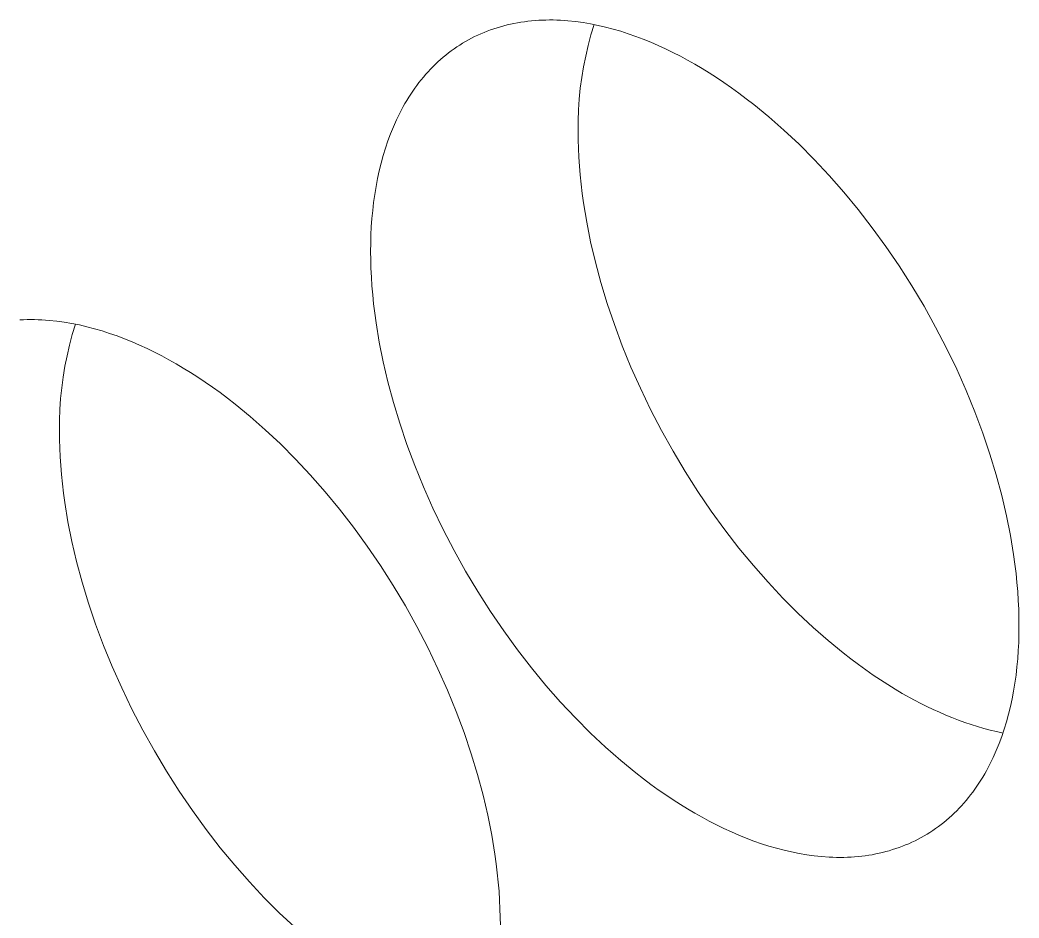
# Model space of a CAD drawing. Header units: millimetres. Extents: x 8434 to 10928, y 788 to 2545.
# Drawn here: x 10717.69 to 10729.25, y 2506.53 to 2516.93 of the extents above; entities that cross this region are included whole.
import ezdxf

# ---------------------------------------------------------------- set-up
doc = ezdxf.new("R2010")
doc.units = ezdxf.units.MM
doc.layers.add('ZANO_R', color=7, linetype='Continuous', lineweight=0)

msp = doc.modelspace()

# ---------------------------------------------------------------- linework, layer by layer
at = {"layer": 'ZANO_R'}
for p, q in [((10723.249, 2516.85), (10723.288, 2516.861)), ((10723.288, 2516.861), (10723.327, 2516.871)), ((10723.327, 2516.871), (10723.367, 2516.88)), ((10723.367, 2516.88), (10723.406, 2516.888)), ((10723.406, 2516.888), (10723.447, 2516.896)), ((10723.447, 2516.896), (10723.487, 2516.902)), ((10723.487, 2516.902), (10723.528, 2516.908)), ((10723.528, 2516.908), (10723.568, 2516.913)), ((10723.568, 2516.913), (10723.61, 2516.918)), ((10723.61, 2516.918), (10723.651, 2516.921)), ((10723.651, 2516.921), (10723.693, 2516.924)), ((10723.693, 2516.924), (10723.734, 2516.926)), ((10723.734, 2516.926), (10723.776, 2516.927)), ((10723.776, 2516.927), (10723.819, 2516.928)), ((10723.819, 2516.928), (10723.861, 2516.928)), ((10723.861, 2516.928), (10723.904, 2516.926)), ((10723.904, 2516.926), (10723.946, 2516.925)), ((10723.946, 2516.925), (10724.032, 2516.919)), ((10724.032, 2516.919), (10724.119, 2516.91)), ((10724.119, 2516.91), (10724.206, 2516.898)), ((10724.206, 2516.898), (10724.293, 2516.883)), ((10724.293, 2516.883), (10724.38, 2516.866)), ((10724.335, 2516.875), (10724.298, 2516.755)), ((10724.38, 2516.866), (10724.468, 2516.845)), ((10722.951, 2516.735), (10722.987, 2516.752)), ((10722.987, 2516.752), (10723.023, 2516.769)), ((10723.023, 2516.769), (10723.06, 2516.784)), ((10723.06, 2516.784), (10723.097, 2516.799)), ((10723.097, 2516.799), (10723.135, 2516.813)), ((10723.135, 2516.813), (10723.172, 2516.826)), ((10723.172, 2516.826), (10723.211, 2516.838)), ((10723.211, 2516.838), (10723.249, 2516.85)), ((10724.298, 2516.755), (10724.266, 2516.633)), ((10724.468, 2516.845), (10724.555, 2516.822)), ((10724.555, 2516.822), (10724.643, 2516.797)), ((10724.643, 2516.797), (10724.73, 2516.769)), ((10724.73, 2516.769), (10724.817, 2516.738)), ((10722.745, 2516.616), (10722.779, 2516.638)), ((10722.779, 2516.638), (10722.812, 2516.659)), ((10722.812, 2516.659), (10722.846, 2516.679)), ((10722.846, 2516.679), (10722.881, 2516.699)), ((10722.881, 2516.699), (10722.916, 2516.717)), ((10722.916, 2516.717), (10722.951, 2516.735)), ((10724.266, 2516.633), (10724.237, 2516.511)), ((10724.817, 2516.738), (10724.904, 2516.705)), ((10724.904, 2516.705), (10724.991, 2516.67)), ((10724.991, 2516.67), (10725.077, 2516.633)), ((10725.077, 2516.633), (10725.163, 2516.593)), ((10722.586, 2516.496), (10722.617, 2516.522)), ((10722.617, 2516.522), (10722.649, 2516.547)), ((10722.649, 2516.547), (10722.68, 2516.571)), ((10722.68, 2516.571), (10722.713, 2516.594)), ((10722.713, 2516.594), (10722.745, 2516.616)), ((10725.163, 2516.593), (10725.248, 2516.552)), ((10725.248, 2516.552), (10725.333, 2516.509)), ((10722.468, 2516.387), (10722.497, 2516.416)), ((10722.497, 2516.416), (10722.526, 2516.443)), ((10722.526, 2516.443), (10722.556, 2516.47)), ((10722.556, 2516.47), (10722.586, 2516.496)), ((10724.237, 2516.511), (10724.213, 2516.387)), ((10725.333, 2516.509), (10725.417, 2516.463)), ((10725.417, 2516.463), (10725.5, 2516.416)), ((10725.5, 2516.416), (10725.584, 2516.367)), ((10722.359, 2516.268), (10722.385, 2516.299)), ((10722.385, 2516.299), (10722.413, 2516.329)), ((10722.413, 2516.329), (10722.44, 2516.359)), ((10722.44, 2516.359), (10722.468, 2516.387)), ((10724.213, 2516.387), (10724.192, 2516.263)), ((10725.584, 2516.367), (10725.668, 2516.315)), ((10725.668, 2516.315), (10725.753, 2516.261)), ((10722.258, 2516.138), (10722.282, 2516.171)), ((10722.282, 2516.171), (10722.307, 2516.204)), ((10722.307, 2516.204), (10722.333, 2516.236)), ((10722.333, 2516.236), (10722.359, 2516.268)), ((10724.192, 2516.263), (10724.175, 2516.138)), ((10725.753, 2516.261), (10725.838, 2516.204)), ((10725.838, 2516.204), (10725.924, 2516.144)), ((10722.188, 2516.034), (10722.211, 2516.069)), ((10722.211, 2516.069), (10722.234, 2516.103)), ((10722.234, 2516.103), (10722.258, 2516.138)), ((10724.175, 2516.138), (10724.163, 2516.013)), ((10725.924, 2516.144), (10726.01, 2516.082)), ((10726.01, 2516.082), (10726.097, 2516.017)), ((10722.124, 2515.925), (10722.145, 2515.961)), ((10722.145, 2515.961), (10722.166, 2515.998)), ((10722.166, 2515.998), (10722.188, 2516.034)), ((10724.163, 2516.013), (10724.154, 2515.888)), ((10726.097, 2516.017), (10726.184, 2515.95)), ((10726.184, 2515.95), (10726.358, 2515.806)), ((10722.046, 2515.772), (10722.084, 2515.849)), ((10722.084, 2515.849), (10722.104, 2515.887)), ((10722.104, 2515.887), (10722.124, 2515.925)), ((10724.154, 2515.888), (10724.15, 2515.762)), ((10722.011, 2515.692), (10722.046, 2515.772)), ((10724.15, 2515.762), (10724.149, 2515.636)), ((10726.358, 2515.806), (10726.533, 2515.653)), ((10721.947, 2515.528), (10721.977, 2515.611)), ((10721.977, 2515.611), (10722.011, 2515.692)), ((10724.149, 2515.636), (10724.15, 2515.54)), ((10726.533, 2515.653), (10726.708, 2515.489)), ((10721.918, 2515.444), (10721.947, 2515.528)), ((10724.15, 2515.54), (10724.153, 2515.441)), ((10726.708, 2515.489), (10726.882, 2515.314)), ((10721.868, 2515.271), (10721.892, 2515.358)), ((10721.892, 2515.358), (10721.918, 2515.444)), ((10724.153, 2515.441), (10724.158, 2515.34)), ((10721.846, 2515.182), (10721.868, 2515.271)), ((10724.158, 2515.34), (10724.165, 2515.238)), ((10726.882, 2515.314), (10727.055, 2515.13)), ((10721.827, 2515.092), (10721.846, 2515.182)), ((10724.165, 2515.238), (10724.173, 2515.134)), ((10724.173, 2515.134), (10724.184, 2515.028)), ((10727.055, 2515.13), (10727.225, 2514.937)), ((10721.81, 2515.002), (10721.827, 2515.092)), ((10724.184, 2515.028), (10724.197, 2514.921)), ((10721.782, 2514.817), (10721.795, 2514.91)), ((10721.795, 2514.91), (10721.81, 2515.002)), ((10724.197, 2514.921), (10724.212, 2514.811)), ((10727.225, 2514.937), (10727.391, 2514.734)), ((10721.771, 2514.724), (10721.782, 2514.817)), ((10724.212, 2514.811), (10724.249, 2514.589)), ((10721.762, 2514.63), (10721.771, 2514.724)), ((10727.391, 2514.734), (10727.555, 2514.524)), ((10721.755, 2514.535), (10721.762, 2514.63)), ((10724.249, 2514.589), (10724.294, 2514.36)), ((10721.748, 2514.345), (10721.751, 2514.44)), ((10721.751, 2514.44), (10721.755, 2514.535)), ((10727.555, 2514.524), (10727.713, 2514.306)), ((10721.747, 2514.249), (10721.748, 2514.345)), ((10724.294, 2514.36), (10724.349, 2514.127)), ((10721.748, 2514.152), (10721.747, 2514.249)), ((10727.713, 2514.306), (10727.866, 2514.081)), ((10721.751, 2514.054), (10721.748, 2514.152)), ((10724.349, 2514.127), (10724.413, 2513.889)), ((10721.756, 2513.953), (10721.751, 2514.054)), ((10727.866, 2514.081), (10728.014, 2513.85)), ((10721.762, 2513.851), (10721.756, 2513.953)), ((10721.771, 2513.747), (10721.762, 2513.851)), ((10724.413, 2513.889), (10724.486, 2513.647)), ((10721.782, 2513.641), (10721.771, 2513.747)), ((10728.014, 2513.85), (10728.155, 2513.614)), ((10721.795, 2513.533), (10721.782, 2513.641)), ((10724.486, 2513.647), (10724.569, 2513.403)), ((10721.81, 2513.424), (10721.795, 2513.533)), ((10728.155, 2513.614), (10728.289, 2513.374)), ((10717.687, 2513.457), (10717.729, 2513.459)), ((10717.729, 2513.459), (10717.771, 2513.46)), ((10717.771, 2513.46), (10717.813, 2513.461)), ((10717.813, 2513.461), (10717.856, 2513.46)), ((10717.856, 2513.46), (10717.898, 2513.459)), ((10717.898, 2513.459), (10717.941, 2513.457)), ((10717.941, 2513.457), (10718.027, 2513.451)), ((10718.027, 2513.451), (10718.113, 2513.442)), ((10718.113, 2513.442), (10718.2, 2513.43)), ((10718.2, 2513.43), (10718.287, 2513.416)), ((10718.287, 2513.416), (10718.375, 2513.398)), ((10718.329, 2513.408), (10718.293, 2513.287)), ((10718.375, 2513.398), (10718.462, 2513.378)), ((10721.846, 2513.201), (10721.81, 2513.424)), ((10724.569, 2513.403), (10724.661, 2513.158)), ((10718.293, 2513.287), (10718.26, 2513.166)), ((10718.462, 2513.378), (10718.55, 2513.355)), ((10718.55, 2513.355), (10718.637, 2513.329)), ((10718.637, 2513.329), (10718.725, 2513.301)), ((10718.725, 2513.301), (10718.812, 2513.271)), ((10728.289, 2513.374), (10728.415, 2513.131)), ((10718.26, 2513.166), (10718.232, 2513.043)), ((10718.812, 2513.271), (10718.899, 2513.238)), ((10718.899, 2513.238), (10718.986, 2513.203)), ((10718.986, 2513.203), (10719.072, 2513.166)), ((10719.072, 2513.166), (10719.158, 2513.126)), ((10721.892, 2512.973), (10721.846, 2513.201)), ((10724.661, 2513.158), (10724.761, 2512.911)), ((10718.232, 2513.043), (10718.207, 2512.92)), ((10719.158, 2513.126), (10719.243, 2513.085)), ((10719.243, 2513.085), (10719.328, 2513.041)), ((10719.328, 2513.041), (10719.412, 2512.996)), ((10728.415, 2513.131), (10728.533, 2512.886)), ((10719.412, 2512.996), (10719.495, 2512.949)), ((10719.495, 2512.949), (10719.578, 2512.9)), ((10721.947, 2512.739), (10721.892, 2512.973)), ((10718.207, 2512.92), (10718.186, 2512.796)), ((10719.578, 2512.9), (10719.662, 2512.848)), ((10719.662, 2512.848), (10719.747, 2512.794)), ((10724.761, 2512.911), (10724.871, 2512.665)), ((10728.533, 2512.886), (10728.642, 2512.64)), ((10718.186, 2512.796), (10718.17, 2512.671)), ((10719.747, 2512.794), (10719.832, 2512.737)), ((10719.832, 2512.737), (10719.918, 2512.677)), ((10722.011, 2512.502), (10721.947, 2512.739)), ((10718.17, 2512.671), (10718.157, 2512.546)), ((10719.918, 2512.677), (10720.004, 2512.615)), ((10720.004, 2512.615), (10720.091, 2512.55)), ((10724.871, 2512.665), (10724.989, 2512.42)), ((10728.642, 2512.64), (10728.743, 2512.393)), ((10718.157, 2512.546), (10718.149, 2512.42)), ((10720.091, 2512.55), (10720.178, 2512.482)), ((10720.178, 2512.482), (10720.353, 2512.339)), ((10722.084, 2512.26), (10722.011, 2512.502)), ((10718.149, 2512.42), (10718.144, 2512.295)), ((10724.989, 2512.42), (10725.115, 2512.177)), ((10728.743, 2512.393), (10728.835, 2512.148)), ((10718.144, 2512.295), (10718.144, 2512.169)), ((10720.353, 2512.339), (10720.528, 2512.185)), ((10722.166, 2512.016), (10722.084, 2512.26)), ((10718.144, 2512.169), (10718.145, 2512.072)), ((10720.528, 2512.185), (10720.703, 2512.021)), ((10725.115, 2512.177), (10725.249, 2511.937)), ((10728.835, 2512.148), (10728.917, 2511.904)), ((10718.145, 2512.072), (10718.148, 2511.974)), ((10720.703, 2512.021), (10720.877, 2511.847)), ((10722.258, 2511.771), (10722.166, 2512.016)), ((10718.148, 2511.974), (10718.152, 2511.873)), ((10725.249, 2511.937), (10725.39, 2511.701)), ((10728.917, 2511.904), (10728.991, 2511.662)), ((10718.152, 2511.873), (10718.159, 2511.771)), ((10718.159, 2511.771), (10718.168, 2511.667)), ((10720.877, 2511.847), (10721.049, 2511.663)), ((10722.359, 2511.524), (10722.258, 2511.771)), ((10718.168, 2511.667), (10718.179, 2511.561)), ((10721.049, 2511.663), (10721.219, 2511.469)), ((10725.39, 2511.701), (10725.537, 2511.47)), ((10728.991, 2511.662), (10729.055, 2511.425)), ((10718.179, 2511.561), (10718.191, 2511.453)), ((10718.191, 2511.453), (10718.206, 2511.344)), ((10721.219, 2511.469), (10721.386, 2511.267)), ((10722.469, 2511.278), (10722.359, 2511.524)), ((10725.537, 2511.47), (10725.691, 2511.245)), ((10729.055, 2511.425), (10729.109, 2511.191)), ((10718.206, 2511.344), (10718.243, 2511.121)), ((10721.386, 2511.267), (10721.549, 2511.057)), ((10722.587, 2511.033), (10722.469, 2511.278)), ((10725.691, 2511.245), (10725.849, 2511.027)), ((10729.109, 2511.191), (10729.155, 2510.963)), ((10718.243, 2511.121), (10718.289, 2510.893)), ((10721.549, 2511.057), (10721.708, 2510.838)), ((10722.713, 2510.79), (10722.587, 2511.033)), ((10725.849, 2511.027), (10726.012, 2510.817)), ((10729.155, 2510.963), (10729.192, 2510.74)), ((10718.289, 2510.893), (10718.343, 2510.659)), ((10721.708, 2510.838), (10721.861, 2510.614)), ((10722.847, 2510.55), (10722.713, 2510.79)), ((10726.012, 2510.817), (10726.179, 2510.614)), ((10729.192, 2510.74), (10729.207, 2510.631)), ((10718.343, 2510.659), (10718.407, 2510.421)), ((10721.861, 2510.614), (10722.008, 2510.383)), ((10726.179, 2510.614), (10726.349, 2510.421)), ((10729.207, 2510.631), (10729.22, 2510.523)), ((10722.987, 2510.314), (10722.847, 2510.55)), ((10729.22, 2510.523), (10729.23, 2510.417)), ((10718.407, 2510.421), (10718.481, 2510.18)), ((10722.008, 2510.383), (10722.149, 2510.147)), ((10726.349, 2510.421), (10726.521, 2510.237)), ((10729.23, 2510.417), (10729.239, 2510.313)), ((10723.135, 2510.083), (10722.987, 2510.314)), ((10729.239, 2510.313), (10729.246, 2510.211)), ((10718.481, 2510.18), (10718.563, 2509.936)), ((10726.521, 2510.237), (10726.695, 2510.063)), ((10729.246, 2510.211), (10729.251, 2510.11)), ((10722.149, 2510.147), (10722.283, 2509.907)), ((10723.288, 2509.858), (10723.135, 2510.083)), ((10726.695, 2510.063), (10726.87, 2509.899)), ((10729.251, 2510.11), (10729.253, 2510.012)), ((10718.563, 2509.936), (10718.655, 2509.69)), ((10729.253, 2510.012), (10729.254, 2509.915)), ((10722.283, 2509.907), (10722.409, 2509.664)), ((10723.447, 2509.64), (10723.288, 2509.858)), ((10726.87, 2509.899), (10727.045, 2509.745)), ((10729.253, 2509.819), (10729.251, 2509.724)), ((10729.254, 2509.915), (10729.253, 2509.819)), ((10718.655, 2509.69), (10718.756, 2509.444)), ((10727.045, 2509.745), (10727.22, 2509.602)), ((10729.251, 2509.724), (10729.246, 2509.629)), ((10722.409, 2509.664), (10722.527, 2509.419)), ((10723.61, 2509.43), (10723.447, 2509.64)), ((10727.22, 2509.602), (10727.307, 2509.534)), ((10729.246, 2509.629), (10729.239, 2509.534)), ((10727.307, 2509.534), (10727.394, 2509.469)), ((10727.394, 2509.469), (10727.48, 2509.407)), ((10729.239, 2509.534), (10729.23, 2509.44)), ((10718.756, 2509.444), (10718.865, 2509.198)), ((10722.527, 2509.419), (10722.637, 2509.173)), ((10723.777, 2509.227), (10723.61, 2509.43)), ((10727.48, 2509.407), (10727.566, 2509.347)), ((10727.566, 2509.347), (10727.651, 2509.29)), ((10729.22, 2509.347), (10729.207, 2509.254)), ((10729.23, 2509.44), (10729.22, 2509.347)), ((10723.947, 2509.034), (10723.777, 2509.227)), ((10727.651, 2509.29), (10727.736, 2509.236)), ((10727.736, 2509.236), (10727.82, 2509.184)), ((10729.207, 2509.254), (10729.192, 2509.162)), ((10718.865, 2509.198), (10718.983, 2508.952)), ((10722.637, 2509.173), (10722.738, 2508.926)), ((10727.82, 2509.184), (10727.903, 2509.135)), ((10727.903, 2509.135), (10728.044, 2509.056)), ((10729.192, 2509.162), (10729.174, 2509.072)), ((10724.119, 2508.85), (10723.947, 2509.034)), ((10728.044, 2509.056), (10728.116, 2509.019)), ((10728.116, 2509.019), (10728.187, 2508.983)), ((10729.174, 2509.072), (10729.155, 2508.982)), ((10718.983, 2508.952), (10719.11, 2508.709)), ((10722.738, 2508.926), (10722.829, 2508.68)), ((10728.187, 2508.983), (10728.26, 2508.949)), ((10728.26, 2508.949), (10728.332, 2508.916)), ((10728.332, 2508.916), (10728.405, 2508.884)), ((10728.405, 2508.884), (10728.478, 2508.854)), ((10729.133, 2508.893), (10729.109, 2508.806)), ((10729.155, 2508.982), (10729.133, 2508.893)), ((10724.293, 2508.676), (10724.119, 2508.85)), ((10728.478, 2508.854), (10728.552, 2508.826)), ((10728.552, 2508.826), (10728.625, 2508.799)), ((10728.625, 2508.799), (10728.699, 2508.774)), ((10728.699, 2508.774), (10728.773, 2508.751)), ((10729.109, 2508.806), (10729.083, 2508.72)), ((10719.11, 2508.709), (10719.243, 2508.469)), ((10722.829, 2508.68), (10722.912, 2508.436)), ((10724.468, 2508.511), (10724.293, 2508.676)), ((10728.773, 2508.751), (10728.847, 2508.729)), ((10728.847, 2508.729), (10728.921, 2508.71)), ((10728.921, 2508.71), (10728.995, 2508.692)), ((10728.995, 2508.692), (10729.069, 2508.676)), ((10729.083, 2508.72), (10729.055, 2508.636)), ((10729.024, 2508.553), (10728.991, 2508.472)), ((10729.055, 2508.636), (10729.024, 2508.553)), ((10719.243, 2508.469), (10719.384, 2508.234)), ((10722.912, 2508.436), (10722.985, 2508.195)), ((10724.643, 2508.358), (10724.468, 2508.511)), ((10728.991, 2508.472), (10728.955, 2508.392)), ((10724.818, 2508.215), (10724.643, 2508.358)), ((10728.918, 2508.315), (10728.898, 2508.277)), ((10728.955, 2508.392), (10728.918, 2508.315)), ((10719.384, 2508.234), (10719.532, 2508.003)), ((10722.985, 2508.195), (10723.049, 2507.957)), ((10724.905, 2508.147), (10724.818, 2508.215)), ((10728.857, 2508.203), (10728.835, 2508.166)), ((10728.877, 2508.24), (10728.857, 2508.203)), ((10728.898, 2508.277), (10728.877, 2508.24)), ((10724.991, 2508.082), (10724.905, 2508.147)), ((10725.078, 2508.02), (10724.991, 2508.082)), ((10728.79, 2508.095), (10728.767, 2508.061)), ((10728.813, 2508.13), (10728.79, 2508.095)), ((10728.835, 2508.166), (10728.813, 2508.13)), ((10719.532, 2508.003), (10719.685, 2507.778)), ((10723.049, 2507.957), (10723.104, 2507.724)), ((10725.164, 2507.96), (10725.078, 2508.02)), ((10725.249, 2507.903), (10725.164, 2507.96)), ((10728.694, 2507.96), (10728.669, 2507.928)), ((10728.719, 2507.993), (10728.694, 2507.96)), ((10728.743, 2508.027), (10728.719, 2507.993)), ((10728.767, 2508.061), (10728.743, 2508.027)), ((10725.333, 2507.849), (10725.249, 2507.903)), ((10725.417, 2507.797), (10725.333, 2507.849)), ((10728.616, 2507.865), (10728.589, 2507.835)), ((10728.643, 2507.896), (10728.616, 2507.865)), ((10728.669, 2507.928), (10728.643, 2507.896)), ((10719.685, 2507.778), (10719.844, 2507.56)), ((10723.104, 2507.724), (10723.149, 2507.495)), ((10725.501, 2507.748), (10725.417, 2507.797)), ((10725.584, 2507.701), (10725.501, 2507.748)), ((10728.475, 2507.721), (10728.445, 2507.694)), ((10728.504, 2507.748), (10728.475, 2507.721)), ((10728.533, 2507.777), (10728.504, 2507.748)), ((10728.561, 2507.806), (10728.533, 2507.777)), ((10728.589, 2507.835), (10728.561, 2507.806)), ((10725.668, 2507.656), (10725.584, 2507.701)), ((10725.753, 2507.612), (10725.668, 2507.656)), ((10725.838, 2507.571), (10725.753, 2507.612)), ((10728.353, 2507.618), (10728.321, 2507.594)), ((10728.384, 2507.642), (10728.353, 2507.618)), ((10728.415, 2507.668), (10728.384, 2507.642)), ((10728.445, 2507.694), (10728.415, 2507.668)), ((10719.844, 2507.56), (10720.007, 2507.349)), ((10723.149, 2507.495), (10723.186, 2507.272)), ((10725.924, 2507.531), (10725.838, 2507.571)), ((10726.01, 2507.494), (10725.924, 2507.531)), ((10726.097, 2507.459), (10726.01, 2507.494)), ((10728.189, 2507.505), (10728.155, 2507.485)), ((10728.223, 2507.526), (10728.189, 2507.505)), ((10728.256, 2507.548), (10728.223, 2507.526)), ((10728.289, 2507.57), (10728.256, 2507.548)), ((10728.321, 2507.594), (10728.289, 2507.57)), ((10726.184, 2507.426), (10726.097, 2507.459)), ((10726.271, 2507.395), (10726.184, 2507.426)), ((10726.359, 2507.367), (10726.271, 2507.395)), ((10727.941, 2507.38), (10727.904, 2507.365)), ((10727.978, 2507.395), (10727.941, 2507.38)), ((10728.014, 2507.412), (10727.978, 2507.395)), ((10728.05, 2507.429), (10728.014, 2507.412)), ((10728.085, 2507.447), (10728.05, 2507.429)), ((10728.12, 2507.465), (10728.085, 2507.447)), ((10728.155, 2507.485), (10728.12, 2507.465)), ((10720.007, 2507.349), (10720.174, 2507.147)), ((10723.186, 2507.272), (10723.201, 2507.163)), ((10726.446, 2507.342), (10726.359, 2507.367)), ((10726.534, 2507.319), (10726.446, 2507.342)), ((10726.621, 2507.299), (10726.534, 2507.319)), ((10726.709, 2507.281), (10726.621, 2507.299)), ((10726.796, 2507.266), (10726.709, 2507.281)), ((10726.882, 2507.254), (10726.796, 2507.266)), ((10727.514, 2507.262), (10727.474, 2507.256)), ((10727.555, 2507.268), (10727.514, 2507.262)), ((10727.595, 2507.276), (10727.555, 2507.268)), ((10727.635, 2507.284), (10727.595, 2507.276)), ((10727.674, 2507.293), (10727.635, 2507.284)), ((10727.713, 2507.303), (10727.674, 2507.293)), ((10727.752, 2507.314), (10727.713, 2507.303)), ((10727.791, 2507.326), (10727.752, 2507.314)), ((10727.829, 2507.338), (10727.791, 2507.326)), ((10727.867, 2507.351), (10727.829, 2507.338)), ((10727.904, 2507.365), (10727.867, 2507.351)), ((10720.174, 2507.147), (10720.344, 2506.954)), ((10723.201, 2507.163), (10723.214, 2507.056)), ((10726.969, 2507.245), (10726.882, 2507.254)), ((10727.055, 2507.239), (10726.969, 2507.245)), ((10727.098, 2507.238), (10727.055, 2507.239)), ((10727.14, 2507.237), (10727.098, 2507.238)), ((10727.183, 2507.236), (10727.14, 2507.237)), ((10727.225, 2507.237), (10727.183, 2507.236)), ((10727.267, 2507.238), (10727.225, 2507.237)), ((10727.309, 2507.24), (10727.267, 2507.238)), ((10727.35, 2507.243), (10727.309, 2507.24)), ((10727.392, 2507.246), (10727.35, 2507.243)), ((10727.433, 2507.251), (10727.392, 2507.246)), ((10727.474, 2507.256), (10727.433, 2507.251)), ((10723.214, 2507.056), (10723.225, 2506.95)), ((10720.344, 2506.954), (10720.516, 2506.77)), ((10723.225, 2506.95), (10723.234, 2506.846)), ((10723.234, 2506.846), (10723.24, 2506.743)), ((10720.516, 2506.77), (10720.69, 2506.595)), ((10723.24, 2506.743), (10723.245, 2506.643)), ((10720.69, 2506.595), (10720.865, 2506.431)), ((10723.245, 2506.643), (10723.248, 2506.544)), ((10723.248, 2506.544), (10723.249, 2506.448))]:
    msp.add_line(p, q, dxfattribs=at)

doc.saveas('drawing.dxf')
